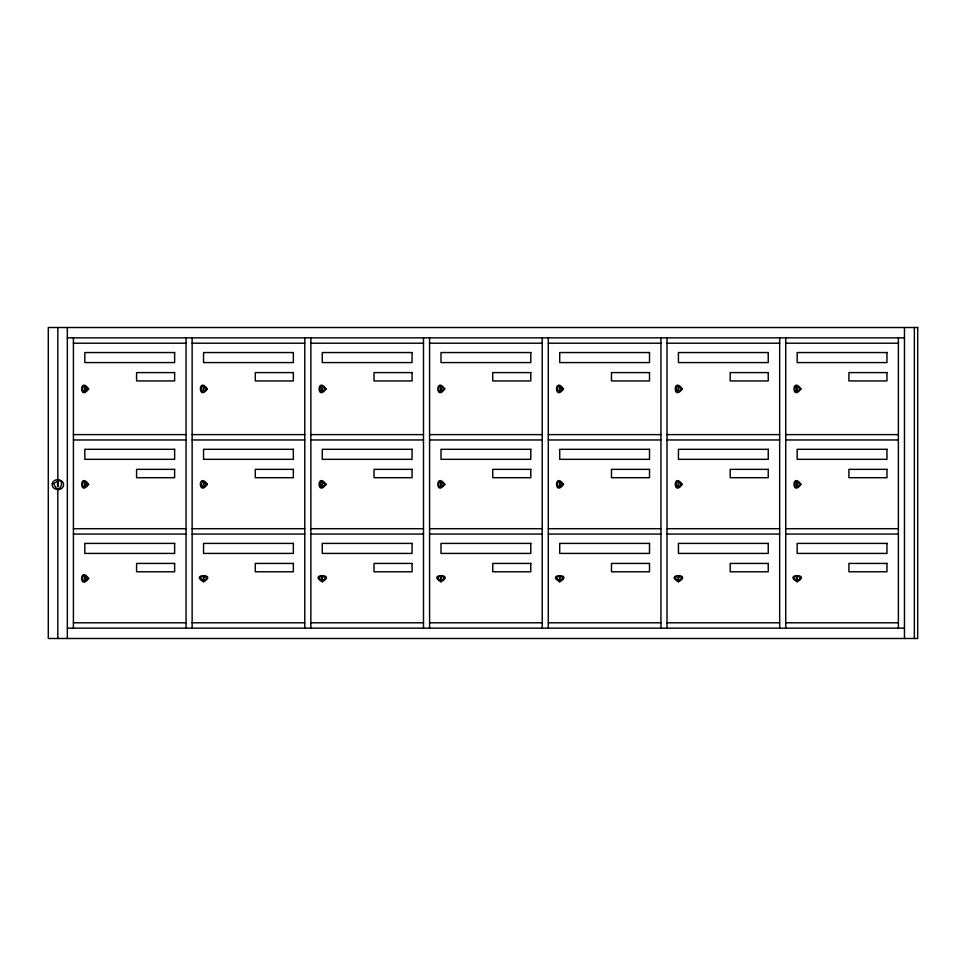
<?xml version="1.0" encoding="UTF-8"?>
<svg xmlns="http://www.w3.org/2000/svg" width="966" height="966" viewBox="0 0 966 966"><rect width="100%" height="100%" fill="white"/><g stroke="black" fill="none" stroke-linecap="round" stroke-linejoin="round"><path stroke-width="1.45" d="M87.495 388.912C81.011 397.98 81.011 379.843 87.495 388.912L88.631 388.912C79.369 401.868 79.369 375.955 88.631 388.912M87.495 484.34C81.011 493.409 81.011 475.272 87.495 484.34L88.631 484.34C79.369 471.384 79.369 497.285 88.631 484.34M87.495 578.417C81.011 587.485 81.011 569.36 87.495 578.417L88.631 578.417C79.369 591.373 79.369 565.472 88.631 578.417M206.217 388.912C199.733 397.98 199.733 379.843 206.217 388.912L207.352 388.912C198.09 401.868 198.09 375.955 207.352 388.912M206.217 484.34C199.733 493.409 199.733 475.272 206.217 484.34L207.352 484.34C198.09 471.384 198.09 497.285 207.352 484.34M324.938 388.912C318.454 397.98 318.454 379.843 324.938 388.912L326.073 388.912C316.812 401.868 316.812 375.955 326.073 388.912M324.938 484.34C318.454 493.409 318.454 475.272 324.938 484.34L326.073 484.34C316.812 497.285 316.812 471.384 326.073 484.34M443.66 388.912C437.175 397.98 437.175 379.843 443.66 388.912L444.795 388.912C435.533 401.868 435.533 375.955 444.795 388.912M443.66 484.34C437.175 493.409 437.175 475.272 443.66 484.34L444.795 484.34C435.533 497.285 435.533 471.384 444.795 484.34M562.381 388.912C555.897 397.98 555.897 379.843 562.381 388.912L563.516 388.912C554.255 401.868 554.255 375.955 563.516 388.912M562.381 484.34C555.897 493.409 555.897 475.272 562.381 484.34L563.516 484.34C554.255 497.285 554.255 471.384 563.516 484.34M681.102 388.912C674.618 397.98 674.618 379.843 681.102 388.912L682.237 388.912C672.976 401.868 672.976 375.955 682.237 388.912M681.102 484.34C674.618 493.409 674.618 475.272 681.102 484.34L682.237 484.34C672.976 497.285 672.976 471.384 682.237 484.34M799.824 388.912C793.34 397.98 793.34 379.843 799.824 388.912L800.959 388.912C791.697 401.868 791.697 375.955 800.959 388.912M799.824 484.34C793.34 493.409 793.34 475.272 799.824 484.34L800.959 484.34C791.697 497.285 791.697 471.384 800.959 484.34M203.548 580.759C213.691 575.036 193.405 575.036 203.548 580.759L203.548 581.761C218.038 573.587 189.058 573.587 203.548 581.761M322.27 580.759C332.413 575.036 312.127 575.036 322.27 580.759L322.27 581.761C336.76 573.587 307.78 573.587 322.27 581.761M440.991 580.759C451.134 575.036 430.848 575.036 440.991 580.759L440.991 581.761C455.481 573.587 426.501 573.587 440.991 581.761M559.712 580.759C569.855 575.036 549.569 575.036 559.712 580.759L559.712 581.761C574.202 573.587 545.222 573.587 559.712 581.761M678.434 580.759C688.577 575.036 668.291 575.036 678.434 580.759L678.434 581.761C692.924 573.587 663.944 573.587 678.434 581.761M797.155 580.759C807.298 575.036 787.012 575.036 797.155 580.759L797.155 581.761C811.645 573.587 782.665 573.587 797.155 581.761M67.33 337.858L904.466 337.858M73.416 343.208L186.052 343.208M192.137 343.208L304.773 343.208M310.859 343.208L423.494 343.208M429.58 343.208L542.216 343.208M548.302 343.208L660.937 343.208M667.023 343.208L779.659 343.208M785.744 343.208L898.38 343.208M73.416 434.615L186.052 434.615M192.137 434.615L304.773 434.615M310.859 434.615L423.494 434.615M429.58 434.615L542.216 434.615M548.302 434.615L660.937 434.615M667.023 434.615L779.659 434.615M785.744 434.615L898.38 434.615M73.416 439.965L186.052 439.965M192.137 439.965L304.773 439.965M310.859 439.965L423.494 439.965M429.58 439.965L542.216 439.965M548.302 439.965L660.937 439.965M667.023 439.965L779.659 439.965M785.744 439.965L898.38 439.965M73.416 528.704L186.052 528.704M192.137 528.704L304.773 528.704M310.859 528.704L423.494 528.704M429.58 528.704L542.216 528.704M548.302 528.704L660.937 528.704M667.023 528.704L779.659 528.704M785.744 528.704L898.38 528.704M73.416 534.053L186.052 534.053M192.137 534.053L304.773 534.053M310.859 534.053L423.494 534.053M429.58 534.053L542.216 534.053M548.302 534.053L660.937 534.053M667.023 534.053L779.659 534.053M785.744 534.053L898.38 534.053M73.416 622.792L186.052 622.792M192.137 622.792L304.773 622.792M310.859 622.792L423.494 622.792M429.58 622.792L542.216 622.792M548.302 622.792L660.937 622.792M667.023 622.792L779.659 622.792M785.744 622.792L898.38 622.792M67.33 628.142L904.466 628.142M914.355 327.51L914.355 638.49M904.466 327.51L904.466 638.49M898.38 337.858L898.38 628.142M785.744 337.858L785.744 628.142M779.659 337.858L779.659 628.142M667.023 337.858L667.023 628.142M660.937 337.858L660.937 628.142M548.302 337.858L548.302 628.142M542.216 337.858L542.216 628.142M429.58 337.858L429.58 628.142M423.494 337.858L423.494 628.142M310.859 337.858L310.859 628.142M304.773 337.858L304.773 628.142M192.137 337.858L192.137 628.142M186.052 337.858L186.052 628.142M73.416 337.858L73.416 628.142M67.33 327.51L67.33 638.49M57.815 327.51L57.815 480.742M57.815 489.762L57.815 638.49M52.369 483.338C50.643 489.871 61.607 492.068 63.394 485.922C65.12 479.39 54.144 477.192 52.369 483.338M53.83 483.676C59.651 499.808 67.692 472.229 53.83 483.676M917.7 327.51L48.3 327.51L48.3 638.49L917.7 638.49L917.7 327.51M174.629 352.554L84.827 352.554L84.827 362.576L174.629 362.576L174.629 352.554M293.35 352.554L203.548 352.554L203.548 362.576L293.35 362.576L293.35 352.554M412.071 352.554L322.27 352.554L322.27 362.576L412.071 362.576L412.071 352.554M530.793 352.554L440.991 352.554L440.991 362.576L530.793 362.576L530.793 352.554M649.514 352.554L559.712 352.554L559.712 362.576L649.514 362.576L649.514 352.554M768.236 352.554L678.434 352.554L678.434 362.576L768.236 362.576L768.236 352.554M886.957 352.554L797.155 352.554L797.155 362.576L886.957 362.576L886.957 352.554M174.629 372.598L136.58 372.598L136.58 380.942L174.629 380.942L174.629 372.598M293.35 372.598L255.302 372.598L255.302 380.942L293.35 380.942L293.35 372.598M412.071 372.598L374.023 372.598L374.023 380.942L412.071 380.942L412.071 372.598M530.793 372.598L492.745 372.598L492.745 380.942L530.793 380.942L530.793 372.598M649.514 372.598L611.466 372.598L611.466 380.942L649.514 380.942L649.514 372.598M768.236 372.598L730.187 372.598L730.187 380.942L768.236 380.942L768.236 372.598M886.957 372.598L848.909 372.598L848.909 380.942L886.957 380.942L886.957 372.598M85.008 387.33L84.622 390.336L85.008 387.33M203.729 387.33L203.343 390.336L203.729 387.33M322.451 387.33L322.064 390.336L322.451 387.33M441.172 387.33L440.786 390.336L441.172 387.33M559.894 387.33L559.507 390.336L559.894 387.33M678.615 387.33L678.229 390.336L678.615 387.33M797.336 387.33L796.95 390.336L797.336 387.33M174.629 449.311L84.827 449.311L84.827 459.333L174.629 459.333L174.629 449.311M293.35 449.311L203.548 449.311L203.548 459.333L293.35 459.333L293.35 449.311M412.071 449.311L322.27 449.311L322.27 459.333L412.071 459.333L412.071 449.311M530.793 449.311L440.991 449.311L440.991 459.333L530.793 459.333L530.793 449.311M649.514 449.311L559.712 449.311L559.712 459.333L649.514 459.333L649.514 449.311M768.236 449.311L678.434 449.311L678.434 459.333L768.236 459.333L768.236 449.311M886.957 449.311L797.155 449.311L797.155 459.333L886.957 459.333L886.957 449.311M174.629 469.355L136.58 469.355L136.58 477.699L174.629 477.699L174.629 469.355M293.35 469.355L255.302 469.355L255.302 477.699L293.35 477.699L293.35 469.355M412.071 469.355L374.023 469.355L374.023 477.699L412.071 477.699L412.071 469.355M530.793 469.355L492.745 469.355L492.745 477.699L530.793 477.699L530.793 469.355M649.514 469.355L611.466 469.355L611.466 477.699L649.514 477.699L649.514 469.355M768.236 469.355L730.187 469.355L730.187 477.699L768.236 477.699L768.236 469.355M886.957 469.355L848.909 469.355L848.909 477.699L886.957 477.699L886.957 469.355M58.334 482.626L57.574 482.626L57.574 486.635L58.334 486.635L58.334 482.626M85.032 482.795L84.646 485.801L85.032 482.795M203.741 482.819L203.355 485.826L203.741 482.819M322.463 482.819L322.076 485.826L322.463 482.819M441.184 482.819L440.798 485.826L441.184 482.819M559.906 482.819L559.519 485.826L559.906 482.819M678.627 482.819L678.241 485.826L678.627 482.819M797.348 482.819L796.962 485.826L797.348 482.819M174.629 543.399L84.827 543.399L84.827 553.421L174.629 553.421L174.629 543.399M293.35 543.399L203.548 543.399L203.548 553.421L293.35 553.421L293.35 543.399M412.071 543.399L322.27 543.399L322.27 553.421L412.071 553.421L412.071 543.399M530.793 543.399L440.991 543.399L440.991 553.421L530.793 553.421L530.793 543.399M649.514 543.399L559.712 543.399L559.712 553.421L649.514 553.421L649.514 543.399M768.236 543.399L678.434 543.399L678.434 553.421L768.236 553.421L768.236 543.399M886.957 543.399L797.155 543.399L797.155 553.421L886.957 553.421L886.957 543.399M174.629 563.432L136.58 563.432L136.58 571.787L174.629 571.787L174.629 563.432M293.35 563.432L255.302 563.432L255.302 571.787L293.35 571.787L293.35 563.432M412.071 563.432L374.023 563.432L374.023 571.787L412.071 571.787L412.071 563.432M530.793 563.432L492.745 563.432L492.745 571.787L530.793 571.787L530.793 563.432M649.514 563.432L611.466 563.432L611.466 571.787L649.514 571.787L649.514 563.432M768.236 563.432L730.187 563.432L730.187 571.787L768.236 571.787L768.236 563.432M886.957 563.432L848.909 563.432L848.909 571.787L886.957 571.787L886.957 563.432M85.008 577.004L84.622 580.011L85.008 577.004M203.717 576.98L203.331 579.974L203.717 576.98M322.439 576.98L322.052 579.974L322.439 576.98M441.16 576.98L440.774 579.974L441.16 576.98M559.882 576.98L559.495 579.974L559.882 576.98M678.603 576.98L678.229 579.974L678.603 576.98M797.324 576.98L796.95 579.974L797.324 576.98"/></g></svg>
